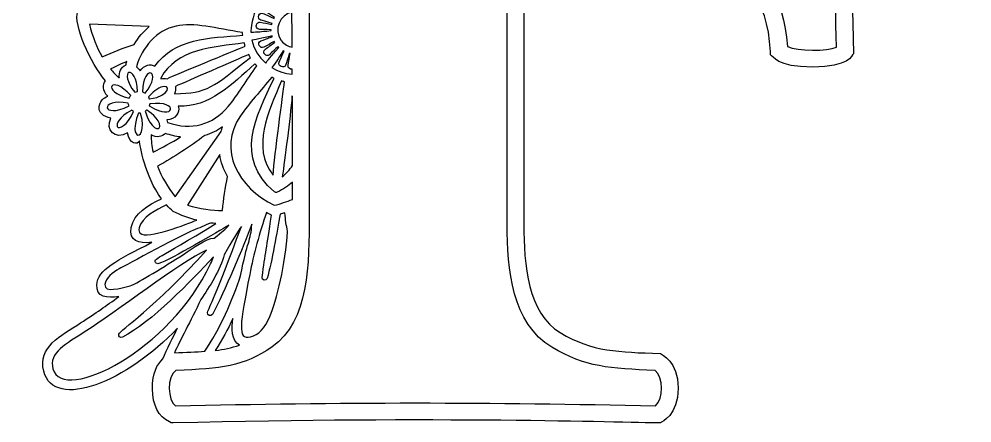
# Model space of a CAD drawing. Header units: millimetres. Extents: x -471 to 1551, y -2688 to 316.
# Drawn here: x 397.4 to 500.4, y -565.3 to -521.6 of the extents above; entities that cross this region are included whole.
import ezdxf

# ---------------------------------------------------------------- set-up
doc = ezdxf.new("R2010")
doc.units = ezdxf.units.MM
doc.header["$MEASUREMENT"] = 0
doc.layers.add('Layer 1', color=7, linetype='Continuous')

msp = doc.modelspace()

# ---------------------------------------------------------------- linework, layer by layer
at = {"layer": 'Layer 1', "color": 250}
for points, knots in [([(499.2874, -467.2143), (498.5871, -456.7831), (498.5503, -456.304), (498.0158, -455.8248), (498.0158, -455.8248), (497.4998, -455.3824), (496.8916, -455.4746), (495.6752, -455.6404), (495.6752, -455.6404), (488.9669, -456.5804), (488.5983, -455.8616), (438.9858, -456.1196), (438.9858, -456.1196), (438.9858, -456.1196), (412.9448, -455.7878), (412.9448, -455.7878), (412.9448, -455.7878), (412.9448, -455.7878), (412.6684, -456.138), (412.6684, -456.138), (412.6684, -456.138), (411.5257, -457.5755), (411.5257, -461.5194), (412.6684, -462.957), (412.6684, -462.957), (412.6684, -462.957), (412.9264, -463.2887), (412.9264, -463.2887), (412.9264, -463.2887), (413.1107, -463.3072), (422.049, -463.3624), (424.6661, -465.7767), (424.6661, -465.7767), (425.6797, -466.7167), (426.8961, -469.3889), (426.9513, -476.7792), (426.9513, -476.7792), (426.767, -476.171), (426.38, -475.784), (425.5875, -475.8761), (425.5875, -475.8761), (423.4681, -476.1341), (422.8047, -479.9859), (422.5467, -482.1053), (422.5467, -482.1053), (422.1965, -480.7784), (421.533, -479.9491), (420.3351, -480.5757), (420.3351, -480.5757), (418.3632, -481.6078), (418.4737, -485.3489), (419.2478, -488.74), (419.2478, -488.74), (417.6997, -486.7496), (416.2991, -485.6438), (414.8062, -487.7079), (414.8062, -487.7079), (414.1428, -488.6478), (413.9401, -489.5693), (414.1428, -490.5644), (414.1428, -490.5644), (413.682, -490.8224), (413.2397, -491.32), (412.8158, -492.0572), (412.8158, -492.0572), (413.2397, -489.3112), (413.4978, -487.4683), (413.0185, -486.3993), (413.0185, -486.3993), (412.6131, -485.4779), (411.452, -484.9066), (410.5858, -485.3489), (410.5858, -485.3489), (409.5722, -485.8465), (408.9271, -487.6341), (408.5217, -489.3112), (408.5217, -489.3112), (408.2084, -486.3256), (408.0057, -485.6437), (407.7108, -483.4505), (407.7108, -483.4505), (407.7108, -483.4505), (407.5633, -483.4508), (407.5633, -483.4508), (407.5633, -483.4508), (407.5633, -483.4508), (407.6923, -483.4323), (407.6923, -483.4323), (407.6923, -483.4323), (407.3975, -481.3129), (407.0657, -478.917), (405.8678, -477.8297), (405.8678, -477.8297), (404.8357, -476.9083), (402.9743, -476.8714), (401.9607, -477.885), (401.9607, -477.885), (400.0256, -479.857), (400.8918, -485.6992), (401.4815, -488.3899), (401.4815, -488.3899), (400.6522, -487.2842), (399.6386, -486.4917), (398.8277, -487.5975), (398.8277, -487.5975), (397.427, -489.4957), (399.8966, -493.495), (401.2235, -495.4485), (401.2235, -495.4485), (399.9888, -494.527), (398.8461, -494.269), (398.4775, -495.7803), (398.4775, -495.7803), (397.7404, -498.6553), (401.6843, -501.9726), (404.0801, -503.7419), (404.0801, -503.7419), (401.3341, -503.1889), (399.528, -503.318), (400.1178, -506.2299), (400.1178, -506.2299), (400.7444, -508.9022), (402.4768, -509.8421), (404.9279, -510.3213), (404.9279, -510.3213), (404.3934, -510.5793), (403.6562, -511.1137), (403.7668, -512.238), (403.7668, -512.238), (403.8405, -513.0489), (404.3934, -514.0994), (404.7436, -514.5601), (404.7436, -514.5601), (405.2412, -515.2421), (405.8125, -515.6844), (406.4943, -515.9055), (406.4943, -515.9055), (404.9831, -517.6932), (403.951, -520.0153), (403.8036, -520.7156), (403.8036, -520.7156), (403.8036, -520.7156), (403.7668, -520.7893), (403.7668, -520.7893), (403.7668, -520.7893), (403.2876, -522.19), (405.1306, -526.3735), (406.7708, -528.2718), (406.7708, -528.2718), (406.4575, -528.6772), (406.439, -529.3591), (407.0104, -529.9489), (407.0104, -529.9489), (406.5681, -530.1332), (406.2548, -530.4465), (406.1443, -530.815), (406.1443, -530.815), (405.9046, -531.46), (406.347, -531.8471), (406.3839, -531.8471), (406.3839, -531.8471), (406.605, -532.0867), (406.9552, -532.2526), (407.3606, -532.3079), (407.3606, -532.3079), (406.6972, -533.5979), (407.8398, -534.7221), (409.1483, -533.8928), (409.1483, -533.8928), (409.3326, -535.1644), (410.2726, -535.2382), (410.4384, -534.7774), (410.4384, -534.7774), (410.5121, -535.2566), (411.0282, -538.6108), (412.8158, -541.0251), (412.8158, -541.0251), (411.3967, -541.707), (409.8487, -542.61), (409.5538, -544.1581), (409.5538, -544.1581), (409.259, -545.5772), (410.3463, -545.9458), (411.7838, -545.743), (411.7838, -545.743), (407.9136, -547.7519), (405.9416, -548.6733), (405.8311, -550.3504), (405.8311, -550.3504), (405.7389, -551.6589), (406.9369, -551.8432), (408.2269, -551.6037), (408.2269, -551.6037), (406.7526, -552.6726), (405.8495, -553.3361), (404.0618, -554.4602), (404.0618, -554.4602), (401.924, -555.8978), (399.4176, -557.0588), (400.0995, -559.6758), (400.0995, -559.6758), (401.2421, -564.0436), (409.1484, -560.7631), (414.5667, -555.0315), (414.5667, -555.0315), (414.1244, -555.9346), (413.3873, -557.2799), (412.9818, -558.3489), (412.9818, -558.3489), (412.3552, -558.9386), (411.8023, -559.9154), (411.8392, -561.574), (411.8392, -561.574), (411.876, -563.3617), (412.5027, -564.5781), (413.6821, -565.1678), (413.6821, -565.1678), (413.6821, -565.1678), (413.8848, -565.2784), (413.8848, -565.2784), (413.8848, -565.2784), (413.8848, -565.2784), (414.106, -565.2784), (414.106, -565.2784), (414.106, -565.2784), (442.764, -564.5781), (462.281, -565.2231), (466.7778, -565.2784), (466.7778, -565.2784), (466.9068, -565.1494), (468.6945, -564.4675), (468.6945, -561.5188), (468.6945, -561.5188), (468.6945, -558.5885), (466.8699, -557.8882), (466.7594, -557.7776), (466.7594, -557.7776), (462.2073, -557.5933), (459.4612, -557.6118), (455.9412, -555.5108), (455.9412, -555.5108), (452.4396, -553.4282), (451.9973, -548.1573), (451.9973, -543.7895), (451.9973, -543.7895), (451.9973, -543.7895), (451.9971, -515.4076), (451.9971, -515.4076), (451.9971, -515.4076), (468.4547, -515.85), (478.0012, -513.0855), (478.6647, -525.12), (478.6647, -525.12), (478.6647, -525.12), (478.6831, -525.4702), (478.6831, -525.4702), (478.6831, -525.4702), (478.9411, -525.6176), (479.3098, -526.7971), (483.2352, -526.7971), (483.2352, -526.7971), (487.1976, -526.7971), (487.4187, -525.5255), (487.6399, -525.378), (487.6399, -525.378), (487.2529, -506.3402), (487.1423, -514.8731), (487.6399, -495.7248), (487.6399, -495.7248), (487.3634, -495.5589), (487.1976, -494.4163), (483.2168, -494.4163), (483.2168, -494.4163), (479.2913, -494.4163), (478.9411, -495.5958), (478.6647, -495.7432), (478.6647, -495.7432), (478.5541, -496.3514), (478.6831, -502.0462), (475.6422, -503.9997), (475.6422, -503.9997), (471.5324, -506.6167), (461.175, -505.6399), (451.9786, -505.8242), (451.9786, -505.8242), (451.9786, -505.8242), (451.9787, -471.8401), (451.9787, -471.8401), (451.9787, -471.8401), (451.9787, -467.5091), (455.0195, -464.5973), (457.8393, -464.5973), (457.8393, -464.5973), (457.8393, -464.5973), (472.7857, -464.5973), (472.7857, -464.5973), (472.7857, -464.5973), (478.1855, -464.5973), (482.1479, -465.9795), (484.5437, -468.6887), (484.5437, -468.6887), (488.672, -473.3698), (490.9757, -481.6815), (491.5654, -483.1744), (491.5654, -483.1744), (491.5654, -483.1744), (492.1183, -483.2665), (492.1183, -483.2665), (492.1183, -483.2665), (497.3523, -484.0958), (499.9693, -482.216), (500.3747, -482.087), (500.3747, -482.087), (500.4485, -482.087), (500.2458, -481.6631), (499.2874, -467.2143)], [0, 0, 0, 0, 0.0125, 0.0125, 0.0125, 0.0125, 0.025, 0.025, 0.025, 0.025, 0.0375, 0.0375, 0.0375, 0.0375, 0.05, 0.05, 0.05, 0.05, 0.0625, 0.0625, 0.0625, 0.0625, 0.075, 0.075, 0.075, 0.075, 0.0875, 0.0875, 0.0875, 0.0875, 0.1, 0.1, 0.1, 0.1, 0.1125, 0.1125, 0.1125, 0.1125, 0.125, 0.125, 0.125, 0.125, 0.1375, 0.1375, 0.1375, 0.1375, 0.15, 0.15, 0.15, 0.15, 0.1625, 0.1625, 0.1625, 0.1625, 0.175, 0.175, 0.175, 0.175, 0.1875, 0.1875, 0.1875, 0.1875, 0.2, 0.2, 0.2, 0.2, 0.2125, 0.2125, 0.2125, 0.2125, 0.225, 0.225, 0.225, 0.225, 0.2375, 0.2375, 0.2375, 0.2375, 0.25, 0.25, 0.25, 0.25, 0.2625, 0.2625, 0.2625, 0.2625, 0.275, 0.275, 0.275, 0.275, 0.2875, 0.2875, 0.2875, 0.2875, 0.3, 0.3, 0.3, 0.3, 0.3125, 0.3125, 0.3125, 0.3125, 0.325, 0.325, 0.325, 0.325, 0.3375, 0.3375, 0.3375, 0.3375, 0.35, 0.35, 0.35, 0.35, 0.3625, 0.3625, 0.3625, 0.3625, 0.375, 0.375, 0.375, 0.375, 0.3875, 0.3875, 0.3875, 0.3875, 0.4, 0.4, 0.4, 0.4, 0.4125, 0.4125, 0.4125, 0.4125, 0.425, 0.425, 0.425, 0.425, 0.4375, 0.4375, 0.4375, 0.4375, 0.45, 0.45, 0.45, 0.45, 0.4625, 0.4625, 0.4625, 0.4625, 0.475, 0.475, 0.475, 0.475, 0.4875, 0.4875, 0.4875, 0.4875, 0.5, 0.5, 0.5, 0.5, 0.5125, 0.5125, 0.5125, 0.5125, 0.525, 0.525, 0.525, 0.525, 0.5375, 0.5375, 0.5375, 0.5375, 0.55, 0.55, 0.55, 0.55, 0.5625, 0.5625, 0.5625, 0.5625, 0.575, 0.575, 0.575, 0.575, 0.5875, 0.5875, 0.5875, 0.5875, 0.6, 0.6, 0.6, 0.6, 0.6125, 0.6125, 0.6125, 0.6125, 0.625, 0.625, 0.625, 0.625, 0.6375, 0.6375, 0.6375, 0.6375, 0.65, 0.65, 0.65, 0.65, 0.6625, 0.6625, 0.6625, 0.6625, 0.675, 0.675, 0.675, 0.675, 0.6875, 0.6875, 0.6875, 0.6875, 0.7, 0.7, 0.7, 0.7, 0.7125, 0.7125, 0.7125, 0.7125, 0.725, 0.725, 0.725, 0.725, 0.7375, 0.7375, 0.7375, 0.7375, 0.75, 0.75, 0.75, 0.75, 0.7625, 0.7625, 0.7625, 0.7625, 0.775, 0.775, 0.775, 0.775, 0.7875, 0.7875, 0.7875, 0.7875, 0.8, 0.8, 0.8, 0.8, 0.8125, 0.8125, 0.8125, 0.8125, 0.825, 0.825, 0.825, 0.825, 0.8375, 0.8375, 0.8375, 0.8375, 0.85, 0.85, 0.85, 0.85, 0.8625, 0.8625, 0.8625, 0.8625, 0.875, 0.875, 0.875, 0.875, 0.8875, 0.8875, 0.8875, 0.8875, 0.9, 0.9, 0.9, 0.9, 0.9125, 0.9125, 0.9125, 0.9125, 0.925, 0.925, 0.925, 0.925, 0.9375, 0.9375, 0.9375, 0.9375, 0.95, 0.95, 0.95, 0.95, 0.9625, 0.9625, 0.9625, 0.9625, 0.975, 0.975, 0.975, 0.975, 1, 1, 1, 1]), ([(493.0398, -481.5341), (490.9573, -475.139), (488.5799, -470.421), (485.9997, -467.4723), (485.9997, -467.4723), (483.2352, -464.3393), (478.8306, -462.7543), (472.8594, -462.7543), (472.8594, -462.7543), (472.8594, -462.7543), (457.913, -462.7543), (457.913, -462.7543), (457.913, -462.7543), (453.3056, -462.7543), (450.2094, -467.4539), (450.2094, -471.8401), (450.2094, -471.8401), (450.2094, -471.8401), (450.2094, -507.7226), (450.2094, -507.7226), (450.2094, -507.7226), (471.9748, -507.483), (479.6968, -509.584), (480.5262, -496.6648), (480.5262, -496.6648), (481.5951, -496.1488), (484.8203, -496.1857), (485.8154, -496.5727), (485.8154, -496.5727), (485.3916, -509.9894), (485.4468, -511.3532), (485.8154, -524.6409), (485.8154, -524.6409), (484.8386, -525.0832), (481.5766, -525.1017), (480.5077, -524.5856), (480.5077, -524.5856), (479.6784, -513.3252), (471.256, -513.5094), (460.0324, -513.6016), (460.0324, -513.6016), (452.4394, -513.6752), (451.2047, -513.5279), (450.191, -513.5094), (450.191, -513.5094), (450.191, -513.5094), (450.191, -543.7892), (450.191, -543.7892), (450.191, -543.7892), (450.191, -548.6362), (450.7439, -554.5336), (455.0379, -557.0954), (455.0379, -557.0954), (458.6317, -559.2516), (461.3224, -559.3991), (466.2063, -559.6018), (466.2063, -559.6018), (467.1094, -560.3389), (467.1094, -562.6611), (466.2431, -563.4351), (466.2431, -563.4351), (448.735, -563.0112), (431.7429, -563.0112), (414.327, -563.4351), (414.327, -563.4351), (413.4977, -562.8269), (413.3871, -560.2836), (414.3638, -559.6018), (414.3638, -559.6018), (419.303, -559.3991), (421.662, -559.1963), (424.7766, -557.0584), (424.7766, -557.0584), (428.7758, -554.3124), (428.8127, -547.9542), (428.7942, -542.8124), (428.7942, -542.8124), (428.7942, -542.7939), (428.7942, -476.5211), (428.7758, -476.0788), (428.7758, -476.0788), (428.7758, -476.0788), (428.7758, -476.0788), (428.7573, -476.0603), (428.7573, -476.0603), (428.6467, -469.9048), (427.6884, -466.0715), (425.8823, -464.4128), (425.8823, -464.4128), (424.0209, -462.6989), (420.0954, -461.7405), (413.8846, -461.4825), (413.8846, -461.4825), (413.516, -460.561), (413.516, -458.589), (413.8662, -457.6492), (413.8662, -457.6492), (413.8662, -457.6492), (438.9304, -457.9625), (438.9304, -457.9625), (438.9304, -457.9625), (493.9243, -457.6492), (486.1286, -458.5338), (496.6519, -457.3543), (496.6519, -457.3543), (497.002, -459.658), (497.813, -474.7703), (498.4396, -480.9811), (498.4396, -480.9811), (496.91, -481.6078), (495.0855, -481.7921), (493.0398, -481.5341)], [0, 0, 0, 0, 0.03448276, 0.03448276, 0.03448276, 0.03448276, 0.06896552, 0.06896552, 0.06896552, 0.06896552, 0.10344828, 0.10344828, 0.10344828, 0.10344828, 0.13793103, 0.13793103, 0.13793103, 0.13793103, 0.17241379, 0.17241379, 0.17241379, 0.17241379, 0.20689655, 0.20689655, 0.20689655, 0.20689655, 0.24137931, 0.24137931, 0.24137931, 0.24137931, 0.27586207, 0.27586207, 0.27586207, 0.27586207, 0.31034483, 0.31034483, 0.31034483, 0.31034483, 0.34482759, 0.34482759, 0.34482759, 0.34482759, 0.37931034, 0.37931034, 0.37931034, 0.37931034, 0.4137931, 0.4137931, 0.4137931, 0.4137931, 0.44827586, 0.44827586, 0.44827586, 0.44827586, 0.48275862, 0.48275862, 0.48275862, 0.48275862, 0.51724138, 0.51724138, 0.51724138, 0.51724138, 0.55172414, 0.55172414, 0.55172414, 0.55172414, 0.5862069, 0.5862069, 0.5862069, 0.5862069, 0.62068966, 0.62068966, 0.62068966, 0.62068966, 0.65517241, 0.65517241, 0.65517241, 0.65517241, 0.68965517, 0.68965517, 0.68965517, 0.68965517, 0.72413793, 0.72413793, 0.72413793, 0.72413793, 0.75862069, 0.75862069, 0.75862069, 0.75862069, 0.79310345, 0.79310345, 0.79310345, 0.79310345, 0.82758621, 0.82758621, 0.82758621, 0.82758621, 0.86206897, 0.86206897, 0.86206897, 0.86206897, 0.89655172, 0.89655172, 0.89655172, 0.89655172, 0.93103448, 0.93103448, 0.93103448, 0.93103448, 1, 1, 1, 1]), ([(423.1364, -520.3284), (424.0947, -520.826), (423.6155, -520.5127), (425.0531, -521.4341), (425.0531, -521.4341), (425.0162, -521.471), (425.0162, -521.4894), (424.9977, -521.5263), (424.9977, -521.5263), (423.8367, -520.9918), (423.7445, -520.9181), (423.5602, -520.9734), (423.5602, -520.9734), (423.3575, -521.0471), (423.2469, -521.3051), (423.339, -521.5078), (423.339, -521.5078), (423.4127, -521.7105), (423.4127, -521.6553), (424.7766, -522.0791), (424.7766, -522.0791), (424.7581, -522.116), (424.7581, -522.1528), (424.7581, -522.1713), (424.7581, -522.1713), (424.3343, -522.0976), (423.9104, -522.0238), (423.4865, -521.9501), (423.4865, -521.9501), (423.3022, -521.9133), (423.1364, -522.0423), (423.081, -522.245), (423.081, -522.245), (423.081, -522.2635), (423.0257, -522.4477), (423.1732, -522.5951), (423.1732, -522.5951), (423.2838, -522.7426), (423.3575, -522.7058), (424.6844, -522.761), (424.6844, -522.761), (424.6844, -522.761), (424.6844, -522.8532), (424.6844, -522.8532), (424.6844, -522.8532), (421.9753, -523.0928), (424.279, -522.9085), (422.4913, -523.019), (422.4913, -523.019), (422.4729, -522.7427), (422.6756, -521.1208), (423.1364, -520.3284)], [0, 0, 0, 0, 0.07142857, 0.07142857, 0.07142857, 0.07142857, 0.14285714, 0.14285714, 0.14285714, 0.14285714, 0.21428571, 0.21428571, 0.21428571, 0.21428571, 0.28571429, 0.28571429, 0.28571429, 0.28571429, 0.35714286, 0.35714286, 0.35714286, 0.35714286, 0.42857143, 0.42857143, 0.42857143, 0.42857143, 0.5, 0.5, 0.5, 0.5, 0.57142857, 0.57142857, 0.57142857, 0.57142857, 0.64285714, 0.64285714, 0.64285714, 0.64285714, 0.71428571, 0.71428571, 0.71428571, 0.71428571, 0.78571429, 0.78571429, 0.78571429, 0.78571429, 0.85714286, 0.85714286, 0.85714286, 0.85714286, 1, 1, 1, 1]), ([(426.9513, -524.6409), (426.5274, -524.5672), (426.1035, -524.3276), (425.8087, -523.959), (425.8087, -523.959), (425.8087, -523.9405), (425.7902, -523.9222), (425.7718, -523.9037), (425.7718, -523.9037), (424.9057, -522.7242), (425.6244, -521.1024), (426.9329, -520.8628), (426.9329, -520.8628), (426.9328, -522.2082), (426.9513, -523.4614), (426.9513, -524.6409)], [0, 0, 0, 0, 0.2, 0.2, 0.2, 0.2, 0.4, 0.4, 0.4, 0.4, 0.6, 0.6, 0.6, 0.6, 1, 1, 1, 1]), ([(406.4207, -525.6914), (405.8126, -524.6409), (405.3702, -523.5167), (405.0385, -522.1529), (405.0385, -522.1529), (405.0385, -522.1529), (411.5073, -522.4109), (411.5073, -522.4109), (411.5073, -522.4109), (410.8807, -522.9269), (410.3094, -523.5904), (409.867, -524.346), (409.867, -524.346), (408.706, -524.7331), (407.6002, -525.1569), (406.4207, -525.6914)], [0, 0, 0, 0, 0.2, 0.2, 0.2, 0.2, 0.4, 0.4, 0.4, 0.4, 0.6, 0.6, 0.6, 0.6, 1, 1, 1, 1]), ([(421.5883, -523.0559), (421.5883, -523.1481), (421.6067, -523.2402), (421.6067, -523.3508), (421.6067, -523.3508), (417.9576, -523.6456), (414.2718, -523.6641), (412.1155, -526.6866), (412.1155, -526.6866), (411.6179, -526.4286), (410.9729, -526.5576), (410.5121, -527.1842), (410.5121, -527.1842), (410.3831, -527.0183), (410.2541, -526.8709), (410.1067, -526.7603), (410.1067, -526.7603), (410.7701, -524.6225), (412.2445, -522.8348), (414.4008, -522.3557), (414.4008, -522.3557), (416.3174, -521.9318), (418.7133, -522.6136), (421.5883, -523.0559)], [0, 0, 0, 0, 0.14285714, 0.14285714, 0.14285714, 0.14285714, 0.28571429, 0.28571429, 0.28571429, 0.28571429, 0.42857143, 0.42857143, 0.42857143, 0.42857143, 0.57142857, 0.57142857, 0.57142857, 0.57142857, 0.71428571, 0.71428571, 0.71428571, 0.71428571, 1, 1, 1, 1]), ([(413.424, -528.0504), (413.2028, -528.0136), (412.9817, -528.0136), (412.7421, -528.0689), (412.7421, -528.0689), (412.7421, -528.0689), (412.7421, -527.9952), (412.7421, -527.9952), (412.7421, -527.9952), (414.4928, -524.8068), (418.3446, -524.641), (421.7726, -524.1802), (421.7726, -524.1802), (421.8094, -524.2908), (421.8279, -524.4198), (421.8832, -524.5304), (421.8832, -524.5304), (420.4088, -525.1201), (414.4928, -527.5712), (413.424, -528.0504)], [0, 0, 0, 0, 0.16666667, 0.16666667, 0.16666667, 0.16666667, 0.33333333, 0.33333333, 0.33333333, 0.33333333, 0.5, 0.5, 0.5, 0.5, 0.66666667, 0.66666667, 0.66666667, 0.66666667, 1, 1, 1, 1]), ([(424.7766, -523.4245), (424.7766, -523.443), (424.7766, -523.4614), (424.7951, -523.5167), (424.7951, -523.5167), (424.7766, -523.5351), (424.2974, -523.701), (423.5787, -523.959), (423.5787, -523.959), (423.0995, -524.1248), (423.4681, -524.8805), (423.892, -524.6409), (423.892, -524.6409), (424.2606, -524.4382), (424.6476, -524.2355), (425.0162, -524.0328), (425.0162, -524.0328), (425.0162, -524.0328), (425.0715, -524.1249), (425.0715, -524.1249), (425.0715, -524.1249), (424.7214, -524.3645), (424.3712, -524.6225), (424.021, -524.8805), (424.021, -524.8805), (423.6156, -525.1754), (424.1685, -525.8205), (424.5002, -525.4518), (424.5002, -525.4518), (424.8135, -525.157), (425.1268, -524.8621), (425.4401, -524.5857), (425.4401, -524.5857), (425.4586, -524.6041), (425.4954, -524.641), (425.5138, -524.6594), (425.5138, -524.6594), (424.6292, -525.7283), (424.2422, -526.0785), (424.1132, -526.3549), (424.1132, -526.3549), (423.3391, -525.6915), (422.8231, -524.8621), (422.602, -523.8854), (422.602, -523.8854), (422.6756, -523.9037), (423.763, -523.6457), (424.7766, -523.4245)], [0, 0, 0, 0, 0.07692308, 0.07692308, 0.07692308, 0.07692308, 0.15384615, 0.15384615, 0.15384615, 0.15384615, 0.23076923, 0.23076923, 0.23076923, 0.23076923, 0.30769231, 0.30769231, 0.30769231, 0.30769231, 0.38461538, 0.38461538, 0.38461538, 0.38461538, 0.46153846, 0.46153846, 0.46153846, 0.46153846, 0.53846154, 0.53846154, 0.53846154, 0.53846154, 0.61538462, 0.61538462, 0.61538462, 0.61538462, 0.69230769, 0.69230769, 0.69230769, 0.69230769, 0.76923077, 0.76923077, 0.76923077, 0.76923077, 0.84615385, 0.84615385, 0.84615385, 0.84615385, 1, 1, 1, 1]), ([(425.9929, -525.0279), (426.0482, -525.0648), (426.0482, -525.0648), (426.0851, -525.0832), (426.0851, -525.0832), (425.4769, -526.4102), (425.4769, -526.3917), (425.5506, -526.5392), (425.5506, -526.5392), (425.6428, -526.7235), (425.8639, -526.8156), (426.0666, -526.7603), (426.0666, -526.7603), (426.2878, -526.6866), (426.2325, -526.6313), (426.6379, -525.3228), (426.6379, -525.3228), (426.6748, -525.3412), (426.7116, -525.3412), (426.7301, -525.3412), (426.7301, -525.3412), (426.6564, -525.7651), (426.5826, -526.189), (426.5089, -526.6129), (426.5089, -526.6129), (426.4536, -526.8709), (426.7301, -527.0552), (426.9697, -527.0183), (426.9697, -527.0183), (426.9697, -527.2026), (426.9697, -527.3869), (426.9697, -527.5712), (426.9697, -527.5712), (426.1956, -527.4976), (425.4216, -527.2579), (424.7581, -526.8525), (424.7581, -526.8525), (425.2558, -526.189), (425.6612, -525.5624), (425.9929, -525.0279)], [0, 0, 0, 0, 0.09090909, 0.09090909, 0.09090909, 0.09090909, 0.18181818, 0.18181818, 0.18181818, 0.18181818, 0.27272727, 0.27272727, 0.27272727, 0.27272727, 0.36363636, 0.36363636, 0.36363636, 0.36363636, 0.45454545, 0.45454545, 0.45454545, 0.45454545, 0.54545455, 0.54545455, 0.54545455, 0.54545455, 0.63636364, 0.63636364, 0.63636364, 0.63636364, 0.72727273, 0.72727273, 0.72727273, 0.72727273, 0.81818182, 0.81818182, 0.81818182, 0.81818182, 1, 1, 1, 1]), ([(408.2637, -527.9398), (408.2452, -527.9398), (408.2268, -527.9213), (408.19, -527.9213), (408.19, -527.9213), (407.8766, -527.6449), (407.5818, -527.3316), (407.3238, -526.9999), (407.3238, -526.9999), (407.8951, -526.7234), (408.4849, -526.4469), (409.0746, -526.1889), (409.0746, -526.1889), (409.0377, -526.3179), (409.0009, -526.4469), (408.964, -526.5759), (408.964, -526.5759), (408.4111, -526.7972), (408.2268, -527.3869), (408.2637, -527.9398)], [0, 0, 0, 0, 0.16666667, 0.16666667, 0.16666667, 0.16666667, 0.33333333, 0.33333333, 0.33333333, 0.33333333, 0.5, 0.5, 0.5, 0.5, 0.66666667, 0.66666667, 0.66666667, 0.66666667, 1, 1, 1, 1]), ([(410.7885, -529.4879), (410.807, -526.2811), (413.0738, -527.2026), (411.0465, -529.5985), (411.0465, -529.5985), (410.9728, -529.5616), (410.8807, -529.5247), (410.7885, -529.4879)], [0, 0, 0, 0, 0.33333333, 0.33333333, 0.33333333, 0.33333333, 1, 1, 1, 1]), ([(414.327, -528.8797), (415.5986, -528.3268), (420.8326, -526.06), (422.2517, -525.4334), (422.2517, -525.4334), (422.307, -525.544), (422.3623, -525.6545), (422.436, -525.7467), (422.436, -525.7467), (418.3262, -529.0272), (417.8655, -529.5985), (414.2348, -529.6722), (414.2348, -529.6722), (414.3638, -529.4142), (414.3823, -529.1377), (414.327, -528.8797)], [0, 0, 0, 0, 0.2, 0.2, 0.2, 0.2, 0.4, 0.4, 0.4, 0.4, 0.6, 0.6, 0.6, 0.6, 1, 1, 1, 1]), ([(409.4984, -529.8749), (409.4247, -529.967), (409.3694, -530.0592), (409.3326, -530.1513), (409.3326, -530.1513), (406.1627, -529.4694), (407.4343, -527.4606), (409.4984, -529.8749)], [0, 0, 0, 0, 0.33333333, 0.33333333, 0.33333333, 0.33333333, 1, 1, 1, 1]), ([(409.2957, -527.3685), (409.609, -527.2579), (410.2172, -527.9398), (410.2357, -529.4326), (410.2357, -529.4326), (410.125, -529.451), (410.033, -529.4694), (409.9408, -529.5247), (409.9408, -529.5247), (409.0193, -528.3821), (409.0008, -527.479), (409.2957, -527.3685)], [0, 0, 0, 0, 0.25, 0.25, 0.25, 0.25, 0.5, 0.5, 0.5, 0.5, 1, 1, 1, 1]), ([(413.4792, -532.7867), (413.4608, -532.6946), (413.4239, -532.6024), (413.3871, -532.5103), (413.3871, -532.5103), (414.3823, -532.455), (414.843, -531.7178), (414.6403, -531.0359), (414.6403, -531.0359), (418.0313, -531.1465), (420.3903, -528.6953), (422.9337, -526.4469), (422.9337, -526.4469), (422.989, -526.5206), (423.0627, -526.5944), (423.118, -526.6496), (423.118, -526.6496), (422.049, -528.1793), (421.0723, -529.8195), (420.0403, -531.0543), (420.0403, -531.0543), (418.3815, -533.0448), (416.0962, -533.6898), (413.4792, -532.7867)], [0, 0, 0, 0, 0.14285714, 0.14285714, 0.14285714, 0.14285714, 0.28571429, 0.28571429, 0.28571429, 0.28571429, 0.42857143, 0.42857143, 0.42857143, 0.42857143, 0.57142857, 0.57142857, 0.57142857, 0.57142857, 0.71428571, 0.71428571, 0.71428571, 0.71428571, 1, 1, 1, 1]), ([(425.0161, -541.7436), (421.1275, -539.8453), (418.8606, -535.7539), (421.367, -532.068), (421.367, -532.068), (422.2885, -530.7043), (423.5971, -529.322), (424.7397, -527.8846), (424.7397, -527.8846), (424.8318, -527.9214), (424.9055, -527.9767), (424.9977, -528.0136), (424.9977, -528.0136), (423.0257, -532.197), (420.6667, -536.5833), (425.0345, -540.2877), (425.0345, -540.2877), (425.1267, -540.3614), (425.2372, -540.3799), (425.3294, -540.3245), (425.3294, -540.3245), (425.9928, -540.0112), (426.5273, -539.6426), (426.9881, -539.2556), (426.9881, -539.2556), (426.9881, -539.9006), (426.9881, -540.5089), (426.9881, -541.0986), (426.9881, -541.0986), (426.3615, -541.3566), (425.7165, -541.5777), (425.0161, -541.7436)], [0, 0, 0, 0, 0.11111111, 0.11111111, 0.11111111, 0.11111111, 0.22222222, 0.22222222, 0.22222222, 0.22222222, 0.33333333, 0.33333333, 0.33333333, 0.33333333, 0.44444444, 0.44444444, 0.44444444, 0.44444444, 0.55555556, 0.55555556, 0.55555556, 0.55555556, 0.66666667, 0.66666667, 0.66666667, 0.66666667, 0.77777778, 0.77777778, 0.77777778, 0.77777778, 1, 1, 1, 1]), ([(426.1404, -528.3821), (425.9192, -529.9302), (425.0714, -536.1962), (424.8871, -538.4999), (424.8871, -538.4999), (422.5281, -535.3301), (424.3895, -531.7363), (425.7902, -528.2899), (425.7902, -528.2899), (425.9008, -528.3268), (426.0298, -528.3453), (426.1404, -528.3821)], [0, 0, 0, 0, 0.25, 0.25, 0.25, 0.25, 0.5, 0.5, 0.5, 0.5, 1, 1, 1, 1]), ([(412.7605, -528.9719), (413.8478, -528.5296), (413.8662, -529.8933), (411.5441, -530.2435), (411.5441, -530.2435), (411.5256, -530.2435), (411.5256, -530.2435), (411.5072, -530.2435), (411.5072, -530.2435), (411.4888, -530.1698), (411.4519, -530.096), (411.4151, -530.0223), (411.4151, -530.0223), (411.6363, -529.8012), (412.1154, -529.2114), (412.7605, -528.9719)], [0, 0, 0, 0, 0.2, 0.2, 0.2, 0.2, 0.4, 0.4, 0.4, 0.4, 0.6, 0.6, 0.6, 0.6, 1, 1, 1, 1]), ([(409.2404, -530.7043), (409.2404, -530.7964), (409.2773, -530.8886), (409.3141, -530.9991), (409.3141, -530.9991), (406.3654, -532.4919), (406.0337, -530.096), (409.2404, -530.7043)], [0, 0, 0, 0, 0.33333333, 0.33333333, 0.33333333, 0.33333333, 1, 1, 1, 1]), ([(411.5626, -530.778), (411.5626, -530.778), (411.6363, -530.778), (411.6363, -530.778), (411.6363, -530.778), (414.7878, -530.3172), (414.2717, -532.7499), (411.581, -531.0176), (411.581, -531.0176), (411.5625, -530.9991), (411.5257, -530.9807), (411.5073, -530.9807), (411.5073, -530.9807), (411.5257, -530.9254), (411.5441, -530.8517), (411.5626, -530.778)], [0, 0, 0, 0, 0.2, 0.2, 0.2, 0.2, 0.4, 0.4, 0.4, 0.4, 0.6, 0.6, 0.6, 0.6, 1, 1, 1, 1]), ([(426.9697, -529.9117), (426.9881, -532.8421), (426.9881, -535.3301), (426.9881, -537.4495), (426.9881, -537.4495), (426.6933, -537.8918), (426.3247, -538.2972), (425.8824, -538.6474), (425.8824, -538.6474), (426.1772, -536.8228), (426.6933, -532.3814), (426.9697, -529.9117)], [0, 0, 0, 0, 0.25, 0.25, 0.25, 0.25, 0.5, 0.5, 0.5, 0.5, 1, 1, 1, 1]), ([(408.0425, -533.2107), (407.9319, -532.9711), (408.19, -532.197), (409.609, -531.4414), (409.609, -531.4414), (409.6643, -531.4967), (409.738, -531.552), (409.8117, -531.5889), (409.8117, -531.5889), (409.1483, -533.1554), (408.19, -533.5793), (408.0425, -533.2107)], [0, 0, 0, 0, 0.25, 0.25, 0.25, 0.25, 0.5, 0.5, 0.5, 0.5, 1, 1, 1, 1]), ([(411.0465, -531.5889), (411.1202, -531.552), (411.1755, -531.4967), (411.2308, -531.4414), (411.2308, -531.4414), (411.2861, -531.4967), (412.7421, -532.3814), (412.6499, -533.2107), (412.6499, -533.2107), (412.5946, -533.7083), (411.6547, -533.5055), (411.1018, -531.6441), (411.1018, -531.6441), (411.0834, -531.6257), (411.0834, -531.6073), (411.0465, -531.5889)], [0, 0, 0, 0, 0.2, 0.2, 0.2, 0.2, 0.4, 0.4, 0.4, 0.4, 0.6, 0.6, 0.6, 0.6, 1, 1, 1, 1]), ([(410.1435, -534.0768), (409.5906, -533.4871), (410.3462, -531.7916), (410.3462, -531.7731), (410.3462, -531.7731), (410.3462, -531.7731), (410.5674, -531.7731), (410.5674, -531.7731), (410.5674, -531.7731), (410.5674, -531.7731), (410.5674, -531.8284), (410.5674, -531.8284), (410.5674, -531.8284), (411.1203, -533.6714), (410.4384, -534.4086), (410.1435, -534.0768)], [0, 0, 0, 0, 0.2, 0.2, 0.2, 0.2, 0.4, 0.4, 0.4, 0.4, 0.6, 0.6, 0.6, 0.6, 1, 1, 1, 1]), ([(412.3919, -537.5232), (414.198, -536.5095), (415.8751, -535.4221), (417.4969, -534.1874), (417.4969, -534.1874), (418.2157, -533.9847), (418.8607, -533.6714), (419.432, -533.2474), (419.432, -533.2474), (419.3767, -533.4133), (419.3214, -533.5792), (419.2662, -533.7451), (419.2662, -533.7451), (419.2662, -533.7451), (414.2901, -540.822), (414.2901, -540.822), (414.2901, -540.822), (413.5161, -539.8269), (412.8158, -538.6289), (412.3919, -537.5232)], [0, 0, 0, 0, 0.16666667, 0.16666667, 0.16666667, 0.16666667, 0.33333333, 0.33333333, 0.33333333, 0.33333333, 0.5, 0.5, 0.5, 0.5, 0.66666667, 0.66666667, 0.66666667, 0.66666667, 1, 1, 1, 1]), ([(411.71, -534.1321), (412.3181, -534.4823), (412.9079, -534.3348), (413.2396, -533.9663), (413.2396, -533.9663), (413.7925, -534.1506), (414.3269, -534.2981), (414.8798, -534.3533), (414.8798, -534.3533), (413.9215, -534.9431), (412.9263, -535.4959), (411.9127, -535.9935), (411.9127, -535.9935), (411.7653, -535.3485), (411.71, -534.7219), (411.71, -534.1321)], [0, 0, 0, 0, 0.2, 0.2, 0.2, 0.2, 0.4, 0.4, 0.4, 0.4, 0.6, 0.6, 0.6, 0.6, 1, 1, 1, 1]), ([(419.9665, -538.6289), (419.7085, -539.8822), (419.5426, -541.0616), (419.4136, -542.3149), (419.4136, -542.3149), (418.3262, -542.3149), (416.944, -542.1306), (415.6539, -541.7436), (415.6539, -541.7436), (415.6539, -541.7436), (419.1187, -536.2515), (419.1187, -536.2515), (419.1187, -536.2515), (419.2477, -537.0625), (419.5242, -537.8549), (419.9665, -538.6289)], [0, 0, 0, 0, 0.2, 0.2, 0.2, 0.2, 0.4, 0.4, 0.4, 0.4, 0.6, 0.6, 0.6, 0.6, 1, 1, 1, 1]), ([(410.5121, -544.766), (410.383, -544.6554), (410.3646, -544.4712), (410.4199, -544.1947), (410.4199, -544.1947), (410.6595, -543.0521), (412.2813, -542.2043), (413.3502, -541.7067), (413.3502, -541.7067), (413.5898, -541.9647), (413.8294, -542.1859), (414.1058, -542.407), (414.1058, -542.407), (414.9168, -542.8309), (415.7829, -543.1442), (416.6307, -543.347), (416.6307, -543.347), (415.6539, -543.7524), (411.3045, -545.4479), (410.5121, -544.766)], [0, 0, 0, 0, 0.16666667, 0.16666667, 0.16666667, 0.16666667, 0.33333333, 0.33333333, 0.33333333, 0.33333333, 0.5, 0.5, 0.5, 0.5, 0.66666667, 0.66666667, 0.66666667, 0.66666667, 1, 1, 1, 1]), ([(424.2421, -549.6498), (424.7766, -547.8438), (425.3294, -544.5448), (425.6428, -542.7019), (425.6428, -542.7019), (425.8086, -542.665), (425.9929, -542.6097), (426.1588, -542.5729), (426.1588, -542.5729), (426.2325, -543.2732), (426.3246, -543.9551), (426.4536, -544.5448), (426.4536, -544.5448), (426.2325, -548.1018), (425.2741, -552.0641), (424.5554, -553.7596), (424.5554, -553.7596), (423.9656, -555.0681), (423.3021, -555.7685), (422.4544, -555.9712), (422.4544, -555.9712), (420.9616, -556.303), (421.3301, -554.5706), (422.3622, -549.2075), (422.3622, -549.2075), (422.7677, -547.0881), (423.4495, -544.6554), (424.1683, -542.536), (424.1683, -542.536), (424.2973, -542.6282), (424.5185, -542.7387), (424.7028, -542.8125), (424.7028, -542.8125), (424.242, -546.3878), (424.0208, -546.867), (423.7075, -549.5393), (423.7075, -549.5393), (423.6708, -549.871), (424.15, -549.9816), (424.2421, -549.6498)], [0, 0, 0, 0, 0.09090909, 0.09090909, 0.09090909, 0.09090909, 0.18181818, 0.18181818, 0.18181818, 0.18181818, 0.27272727, 0.27272727, 0.27272727, 0.27272727, 0.36363636, 0.36363636, 0.36363636, 0.36363636, 0.45454545, 0.45454545, 0.45454545, 0.45454545, 0.54545455, 0.54545455, 0.54545455, 0.54545455, 0.63636364, 0.63636364, 0.63636364, 0.63636364, 0.72727273, 0.72727273, 0.72727273, 0.72727273, 0.81818182, 0.81818182, 0.81818182, 0.81818182, 1, 1, 1, 1]), ([(406.7156, -550.3133), (406.7524, -549.5761), (407.6186, -549.0048), (408.2452, -548.6178), (408.2452, -548.6178), (408.7981, -548.286), (415.617, -544.6738), (416.2252, -544.4527), (416.2252, -544.4527), (416.9072, -544.1947), (417.5153, -543.9367), (418.1419, -543.6602), (418.1419, -543.6602), (418.3262, -543.6787), (418.5289, -543.697), (418.7133, -543.7155), (418.7133, -543.7155), (412.1523, -547.7331), (411.9496, -547.4936), (412.1891, -547.9174), (412.1891, -547.9174), (412.2628, -548.0465), (412.4288, -548.1018), (412.5393, -548.0465), (412.5393, -548.0465), (413.8109, -547.6041), (419.0634, -544.5264), (420.1139, -543.8998), (420.1139, -543.8998), (419.69, -544.379), (419.432, -544.5817), (418.5289, -545.282), (418.5289, -545.282), (417.6075, -545.3189), (416.2437, -546.3878), (415.1932, -547.0513), (415.1932, -547.0513), (413.1291, -548.3414), (410.4014, -550.1106), (409.4247, -550.4423), (409.4247, -550.4423), (408.4295, -550.7003), (406.605, -551.2532), (406.7156, -550.3133)], [0, 0, 0, 0, 0.08333333, 0.08333333, 0.08333333, 0.08333333, 0.16666667, 0.16666667, 0.16666667, 0.16666667, 0.25, 0.25, 0.25, 0.25, 0.33333333, 0.33333333, 0.33333333, 0.33333333, 0.41666667, 0.41666667, 0.41666667, 0.41666667, 0.5, 0.5, 0.5, 0.5, 0.58333333, 0.58333333, 0.58333333, 0.58333333, 0.66666667, 0.66666667, 0.66666667, 0.66666667, 0.75, 0.75, 0.75, 0.75, 0.83333333, 0.83333333, 0.83333333, 0.83333333, 1, 1, 1, 1]), ([(417.0915, -551.9167), (417.9945, -550.6082), (419.2293, -548.6362), (419.5979, -547.1066), (419.5979, -547.1066), (420.5193, -545.5032), (421.0538, -544.6186), (421.4593, -544.0289), (421.4593, -544.0289), (418.6027, -551.8246), (418.0129, -552.6539), (417.8102, -553.3359), (417.8102, -553.3359), (417.718, -553.6492), (418.1603, -553.8335), (418.3262, -553.5386), (418.3262, -553.5386), (419.6346, -551.1243), (421.6804, -546.1851), (422.6018, -543.7893), (422.6018, -543.7893), (422.4728, -545.5585), (422.1227, -545.577), (421.367, -549.3735), (421.367, -549.3735), (420.593, -551.843), (419.0818, -555.2709), (417.5153, -557.5193), (417.5153, -557.5193), (416.5569, -557.593), (415.488, -557.6483), (414.2348, -557.6852), (414.2348, -557.6852), (414.843, -556.3398), (415.9488, -554.3126), (417.0915, -551.9167)], [0, 0, 0, 0, 0.1, 0.1, 0.1, 0.1, 0.2, 0.2, 0.2, 0.2, 0.3, 0.3, 0.3, 0.3, 0.4, 0.4, 0.4, 0.4, 0.5, 0.5, 0.5, 0.5, 0.6, 0.6, 0.6, 0.6, 0.7, 0.7, 0.7, 0.7, 0.8, 0.8, 0.8, 0.8, 1, 1, 1, 1]), ([(401.0945, -559.4175), (400.5969, -557.6851), (402.5321, -556.7083), (404.5777, -555.3999), (404.5777, -555.3999), (407.7845, -553.4095), (414.8615, -547.8621), (417.6996, -546.5905), (417.6996, -546.5905), (412.0785, -552.8566), (408.3373, -555.234), (408.2083, -555.6763), (408.2083, -555.6763), (408.1347, -555.916), (408.3742, -556.1186), (408.5953, -556.0081), (408.5953, -556.0081), (411.6547, -554.4785), (416.1331, -549.8342), (418.4368, -547.3277), (418.4368, -547.3277), (418.3631, -547.5489), (418.2525, -547.8069), (418.1235, -548.0834), (418.1235, -548.0834), (413.8294, -557.3903), (402.2003, -563.2693), (401.0945, -559.4175)], [0, 0, 0, 0, 0.125, 0.125, 0.125, 0.125, 0.25, 0.25, 0.25, 0.25, 0.375, 0.375, 0.375, 0.375, 0.5, 0.5, 0.5, 0.5, 0.625, 0.625, 0.625, 0.625, 0.75, 0.75, 0.75, 0.75, 1, 1, 1, 1]), ([(418.6396, -557.4456), (419.3767, -556.3213), (420.0218, -555.0866), (420.5378, -553.9808), (420.5378, -553.9808), (420.4088, -554.9944), (420.3535, -556.395), (421.2566, -556.8558), (421.2566, -556.8558), (420.3535, -557.1691), (419.5426, -557.335), (418.6396, -557.4456)], [0, 0, 0, 0, 0.25, 0.25, 0.25, 0.25, 0.5, 0.5, 0.5, 0.5, 1, 1, 1, 1])]:
    msp.add_open_spline(points, degree=3, knots=knots, dxfattribs=at)

doc.saveas('drawing.dxf')
